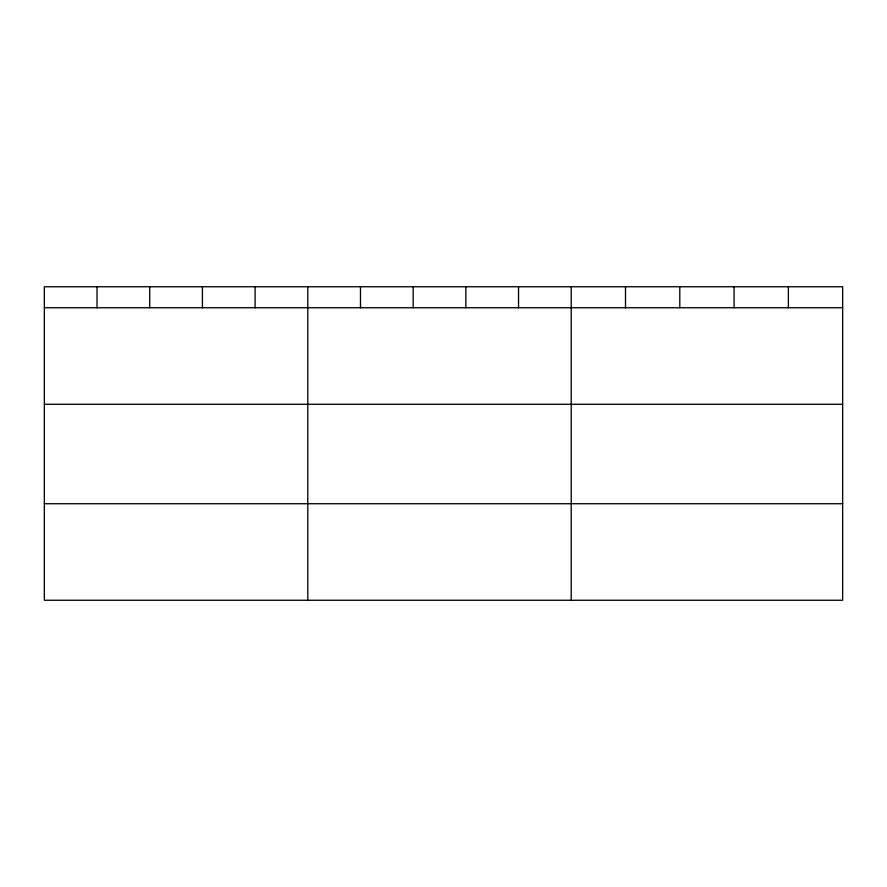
<?xml version="1.0" encoding="UTF-8"?>
<svg xmlns="http://www.w3.org/2000/svg" width="887" height="887" viewBox="0 0 887 887"><rect width="100%" height="100%" fill="white"/><g stroke="black" fill="none" stroke-linecap="round" stroke-linejoin="round"><path stroke-width="1.33" d="M842.65 307.745L842.65 600.255L44.35 600.255L44.35 286.745L842.65 286.745L842.65 307.745L44.35 307.745M44.35 404.272L842.65 404.272M44.35 503.727L842.65 503.727M788.366 286.745L788.366 307.745M734.081 286.745L734.081 307.745M679.797 286.745L679.797 307.745M625.512 286.745L625.512 307.745M571.228 286.745L571.228 600.255M518.54 286.745L518.54 307.745M465.852 286.745L465.852 307.745M413.165 286.745L413.165 307.745M360.477 286.745L360.477 307.745M307.789 286.745L307.789 600.255M255.101 286.745L255.101 307.745M202.413 286.745L202.413 307.745M149.726 286.745L149.726 307.745M97.038 286.745L97.038 307.745"/></g></svg>
